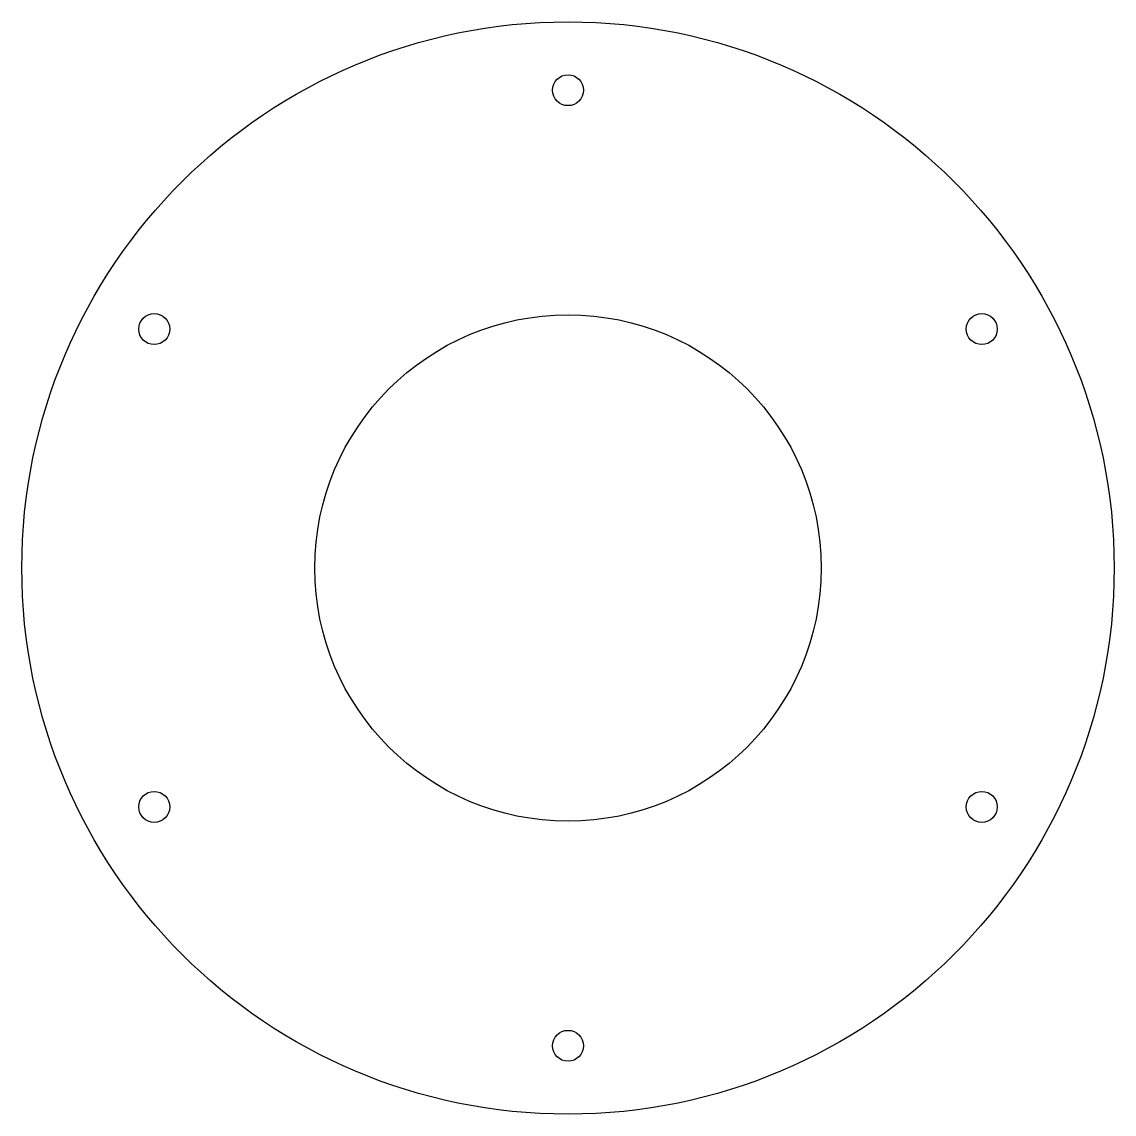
# Model space of a CAD drawing. Header units: millimetres. Extents: x -4.5 to 4.5, y -114.3 to -105.3.
import ezdxf

# ---------------------------------------------------------------- set-up
doc = ezdxf.new("R2010")
doc.units = ezdxf.units.MM
doc.header["$MEASUREMENT"] = 0

msp = doc.modelspace()

# ---------------------------------------------------------------- linework, layer by layer
for centre, radius in [((0, -109.8), 4.5), ((0, -105.863), 0.1275), ((-3.4095, -107.8315), 0.1275), ((0, -109.8), 2.0866), ((3.4095, -107.8315), 0.1275), ((-3.4095, -111.7685), 0.1275), ((3.4095, -111.7685), 0.1275), ((0, -113.737), 0.1275)]:
    msp.add_circle(centre, radius)

doc.saveas('drawing.dxf')
